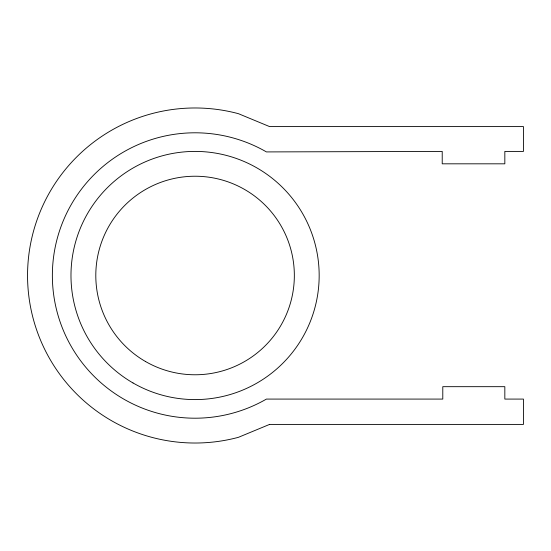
<?xml version="1.0" encoding="UTF-8"?>
<svg xmlns="http://www.w3.org/2000/svg" width="551" height="551" viewBox="0 0 551 551"><rect width="100%" height="100%" fill="white"/><g stroke="black" fill="none" stroke-linecap="round" stroke-linejoin="round"><path stroke-width="0.83" d="M269.591 424.408L238.431 437.315A167.525 167.525 0 0 1 27.55 275.5A167.525 167.525 0 0 1 238.431 113.685L269.591 126.592L523.45 126.592L523.45 151.408L504.833 151.408L504.833 163.819L442.219 163.819L442.219 151.408L266.422 151.918A142.702 142.702 0 0 0 52.366 275.5A142.702 142.702 0 0 0 266.422 399.082L442.79 399.082L442.79 386.678L504.833 386.678L504.833 399.082L523.45 399.082L523.45 424.408L269.591 424.408M133.025 382.966A124.092 124.092 0 0 0 319.167 275.5A124.092 124.092 0 0 0 133.025 168.034A124.092 124.092 0 0 0 133.025 382.966M145.436 361.47A99.27 99.27 0 0 0 294.344 275.5A99.27 99.27 0 0 0 145.436 189.53A99.27 99.27 0 0 0 145.436 361.47"/></g></svg>
